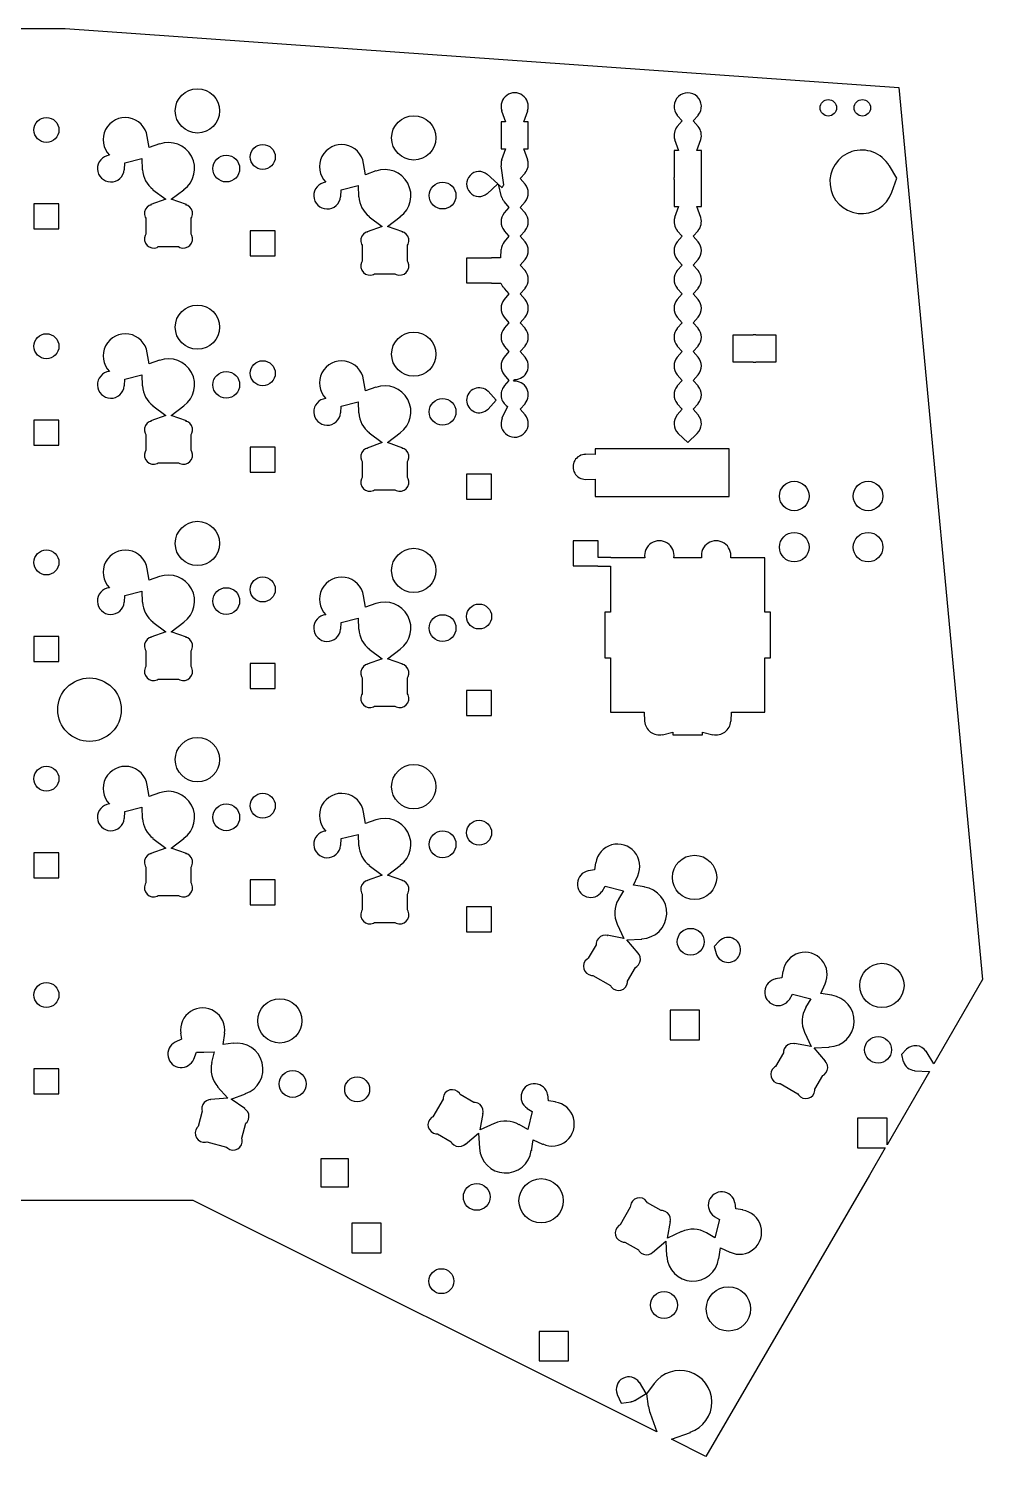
# Model space of a CAD drawing. Header units: millimetres. Extents: x 0 to 163, y 0 to 126.
# Drawn here: x 78.6 to 162.6, y 0 to 125.8 of the extents above; entities that cross this region are included whole.
import ezdxf

# ---------------------------------------------------------------- set-up
doc = ezdxf.new("R2010")
doc.units = ezdxf.units.MM
doc.layers.add('cut', color=7, linetype='Continuous')

msp = doc.modelspace()

# ---------------------------------------------------------------- linework, layer by layer
at = {"layer": 'cut'}
for p, q in [((61.96, 125.78), (81.86, 125.78)), ((81.86, 125.78), (155.26, 120.6)), ((155.26, 120.6), (162.63, 42)), ((120.29, 118.55), (120.28, 118.54)), ((120.28, 118.54), (120.62, 117.58)), ((122.25, 117.58), (122.6, 118.54)), ((122.6, 118.54), (122.58, 118.55)), ((120.62, 117.58), (120.24, 117.58)), ((120.24, 117.58), (120.24, 115.18)), ((122.64, 117.58), (122.25, 117.58)), ((122.64, 115.18), (122.64, 117.58)), ((135.76, 118.14), (135.75, 118.13)), ((135.75, 118.13), (136.18, 117.65)), ((136.18, 117.65), (135.75, 117.16)), ((135.75, 117.16), (135.76, 117.15)), ((137.17, 117.65), (137.61, 118.13)), ((137.61, 117.16), (137.17, 117.65)), ((137.61, 118.13), (137.59, 118.14)), ((137.59, 117.15), (137.61, 117.16)), ((89.09, 116.28), (89.07, 116.28)), ((89.24, 115.29), (89.09, 116.28)), ((135.53, 116.01), (135.52, 116)), ((135.52, 116), (135.86, 115.04)), ((137.49, 115.04), (137.84, 116)), ((137.84, 116), (137.82, 116.01)), ((90.16, 115.62), (89.24, 115.29)), ((90.17, 115.61), (90.16, 115.62)), ((120.24, 115.18), (120.62, 115.18)), ((120.62, 115.18), (120.28, 114.21)), ((122.6, 114.21), (122.25, 115.18)), ((122.25, 115.18), (122.64, 115.18)), ((135.48, 115.04), (135.48, 112.66)), ((135.86, 115.04), (135.48, 115.04)), ((137.88, 115.04), (137.49, 115.04)), ((137.88, 112.66), (137.88, 115.04)), ((87.05, 113.35), (87.07, 113.35)), ((87.07, 113.35), (87.1, 113.95)), ((87.1, 113.95), (88.6, 114.33)), ((88.6, 114.33), (88.65, 113.35)), ((88.65, 113.35), (88.66, 113.35)), ((108.14, 113.9), (108.12, 113.9)), ((108.29, 112.91), (108.14, 113.9)), ((109.21, 113.24), (108.29, 112.91)), ((109.22, 113.23), (109.21, 113.24)), ((120.22, 113.7), (120.47, 112.01)), ((120.24, 113.7), (120.22, 113.7)), ((120.28, 114.21), (120.29, 114.2)), ((122.58, 114.2), (122.6, 114.21)), ((154.44, 113.7), (154.42, 113.69)), ((155.1, 112.59), (154.44, 113.7)), ((119.02, 112.95), (119.01, 112.94)), ((119.97, 112.09), (119.02, 112.95)), ((119.02, 111.23), (119.97, 112.09)), ((119.98, 112.08), (120.26, 110.96)), ((120.33, 111.76), (119.98, 112.08)), ((121.93, 112.57), (122.37, 113.05)), ((122.37, 112.08), (121.93, 112.57)), ((122.37, 113.05), (122.35, 113.06)), ((122.35, 112.07), (122.37, 112.08)), ((135.46, 112.66), (135.46, 112.48)), ((135.48, 112.66), (135.46, 112.66)), ((135.46, 112.48), (135.48, 112.48)), ((135.48, 112.48), (135.48, 110.1)), ((137.9, 112.66), (137.88, 112.66)), ((137.88, 110.1), (137.88, 112.48)), ((137.88, 112.48), (137.9, 112.48)), ((137.9, 112.48), (137.9, 112.66)), ((154.66, 111.37), (155.1, 112.59)), ((90.73, 110.74), (89.39, 110.27)), ((89.6, 111.6), (89.59, 111.59)), ((89.59, 111.59), (90.73, 110.74)), ((91.18, 110.74), (92.32, 111.59)), ((92.53, 110.27), (91.18, 110.74)), ((92.32, 111.59), (92.31, 111.6)), ((106.1, 110.97), (106.12, 110.97)), ((106.12, 110.97), (106.15, 111.57)), ((106.15, 111.57), (107.65, 111.95)), ((107.65, 111.95), (107.7, 110.97)), ((107.7, 110.97), (107.71, 110.97)), ((119.01, 111.25), (119.02, 111.23)), ((120.26, 110.96), (120.28, 110.96)), ((154.65, 111.37), (154.66, 111.37)), ((81.31, 110.33), (79.11, 110.33)), ((79.11, 110.33), (79.11, 108.13)), ((81.31, 108.13), (81.31, 110.33)), ((88.85, 109.64), (88.84, 109.41)), ((88.93, 109.87), (88.85, 109.64)), ((89.07, 110.06), (88.93, 109.87)), ((89.26, 110.2), (89.07, 110.06)), ((89.42, 110.26), (89.26, 110.2)), ((89.39, 110.27), (89.39, 110.26)), ((89.39, 110.26), (89.42, 110.26)), ((92.49, 110.26), (92.52, 110.26)), ((92.65, 110.2), (92.49, 110.26)), ((92.52, 110.26), (92.53, 110.27)), ((92.84, 110.06), (92.65, 110.2)), ((92.98, 109.87), (92.84, 110.06)), ((93.06, 109.64), (92.98, 109.87)), ((93.08, 109.41), (93.06, 109.64)), ((120.52, 110.52), (120.51, 110.51)), ((120.51, 110.51), (120.94, 110.03)), ((120.94, 110.03), (120.51, 109.54)), ((120.51, 109.54), (120.52, 109.53)), ((121.93, 110.03), (122.37, 110.51)), ((122.37, 109.54), (121.93, 110.03)), ((122.37, 110.51), (122.35, 110.52)), ((122.35, 109.53), (122.37, 109.54)), ((135.48, 110.1), (135.86, 110.1)), ((135.86, 110.1), (135.52, 109.13)), ((137.84, 109.13), (137.49, 110.1)), ((137.49, 110.1), (137.88, 110.1)), ((88.84, 109.41), (88.89, 109.18)), ((88.89, 109.18), (88.96, 109.07)), ((88.96, 109.07), (88.96, 107.68)), ((92.96, 109.07), (93.02, 109.18)), ((92.96, 107.68), (92.96, 109.07)), ((93.02, 109.18), (93.08, 109.41)), ((109.78, 108.36), (108.44, 107.88)), ((108.65, 109.22), (108.64, 109.21)), ((108.64, 109.21), (109.78, 108.36)), ((110.23, 108.36), (111.37, 109.21)), ((111.58, 107.88), (110.23, 108.36)), ((111.37, 109.21), (111.36, 109.22)), ((135.52, 109.13), (135.53, 109.12)), ((137.82, 109.12), (137.84, 109.13)), ((79.11, 108.13), (81.31, 108.13)), ((88.89, 107.56), (88.84, 107.34)), ((88.84, 107.34), (88.85, 107.1)), ((88.85, 107.1), (88.93, 106.88)), ((88.96, 107.68), (88.89, 107.56)), ((93.02, 107.56), (92.96, 107.68)), ((92.98, 106.88), (93.06, 107.1)), ((93.08, 107.34), (93.02, 107.56)), ((93.06, 107.1), (93.08, 107.34)), ((100.36, 107.95), (98.16, 107.95)), ((98.16, 107.95), (98.16, 105.75)), ((100.36, 105.75), (100.36, 107.95)), ((107.9, 107.26), (107.89, 107.02)), ((107.89, 107.02), (107.94, 106.8)), ((107.98, 107.49), (107.9, 107.26)), ((108.12, 107.68), (107.98, 107.49)), ((108.31, 107.82), (108.12, 107.68)), ((108.47, 107.88), (108.31, 107.82)), ((108.44, 107.87), (108.47, 107.88)), ((108.44, 107.88), (108.44, 107.87)), ((111.54, 107.88), (111.57, 107.87)), ((111.7, 107.82), (111.54, 107.88)), ((111.57, 107.87), (111.58, 107.88)), ((111.89, 107.68), (111.7, 107.82)), ((112.03, 107.49), (111.89, 107.68)), ((112.11, 107.26), (112.03, 107.49)), ((112.07, 106.8), (112.13, 107.02)), ((112.13, 107.02), (112.11, 107.26)), ((120.52, 107.98), (120.51, 107.97)), ((120.51, 107.97), (120.94, 107.49)), ((120.94, 107.49), (120.51, 107)), ((120.51, 107), (120.52, 106.99)), ((121.93, 107.49), (122.37, 107.97)), ((122.37, 107), (121.93, 107.49)), ((122.37, 107.97), (122.35, 107.98)), ((122.35, 106.99), (122.37, 107)), ((135.76, 107.98), (135.75, 107.97)), ((135.75, 107.97), (136.18, 107.49)), ((136.18, 107.49), (135.75, 107)), ((135.75, 107), (135.76, 106.99)), ((137.17, 107.49), (137.61, 107.97)), ((137.61, 107), (137.17, 107.49)), ((137.61, 107.97), (137.59, 107.98)), ((137.59, 106.99), (137.61, 107)), ((88.93, 106.88), (89.07, 106.68)), ((89.07, 106.68), (89.26, 106.54)), ((89.26, 106.54), (89.48, 106.46)), ((89.48, 106.46), (89.72, 106.45)), ((89.72, 106.45), (89.95, 106.51)), ((89.95, 106.51), (90.06, 106.57)), ((90.06, 106.57), (91.85, 106.57)), ((91.85, 106.57), (91.96, 106.51)), ((91.96, 106.51), (92.19, 106.45)), ((92.19, 106.45), (92.43, 106.46)), ((92.43, 106.46), (92.65, 106.54)), ((92.65, 106.54), (92.84, 106.68)), ((92.84, 106.68), (92.98, 106.88)), ((98.16, 105.75), (100.36, 105.75)), ((107.94, 106.8), (108.01, 106.69)), ((108.01, 106.69), (108.01, 105.29)), ((112.01, 106.69), (112.07, 106.8)), ((112.01, 105.29), (112.01, 106.69)), ((120.22, 106.32), (120.19, 105.59)), ((120.24, 106.32), (120.22, 106.32)), ((107.94, 105.18), (107.89, 104.96)), ((107.89, 104.96), (107.9, 104.72)), ((107.9, 104.72), (107.98, 104.49)), ((108.01, 105.29), (107.94, 105.18)), ((107.98, 104.49), (108.12, 104.3)), ((111.89, 104.3), (112.03, 104.49)), ((112.07, 105.18), (112.01, 105.29)), ((112.03, 104.49), (112.11, 104.72)), ((112.13, 104.96), (112.07, 105.18)), ((112.11, 104.72), (112.13, 104.96)), ((117.21, 105.57), (117.21, 103.37)), ((119.39, 105.57), (117.21, 105.57)), ((119.39, 105.59), (119.39, 105.57)), ((120.19, 105.59), (119.39, 105.59)), ((121.93, 104.95), (122.37, 105.43)), ((122.37, 104.46), (121.93, 104.95)), ((122.37, 105.43), (122.35, 105.44)), ((122.35, 104.45), (122.37, 104.46)), ((135.76, 105.44), (135.75, 105.43)), ((135.75, 105.43), (136.18, 104.95)), ((136.18, 104.95), (135.75, 104.46)), ((135.75, 104.46), (135.76, 104.45)), ((137.17, 104.95), (137.61, 105.43)), ((137.61, 104.46), (137.17, 104.95)), ((137.61, 105.43), (137.59, 105.44)), ((137.59, 104.45), (137.61, 104.46)), ((108.12, 104.3), (108.31, 104.16)), ((108.31, 104.16), (108.53, 104.08)), ((108.53, 104.08), (108.77, 104.07)), ((108.77, 104.07), (109, 104.13)), ((109, 104.13), (109.11, 104.19)), ((109.11, 104.19), (110.9, 104.19)), ((110.9, 104.19), (111.01, 104.13)), ((111.01, 104.13), (111.24, 104.07)), ((111.24, 104.07), (111.48, 104.08)), ((111.48, 104.08), (111.7, 104.16)), ((111.7, 104.16), (111.89, 104.3)), ((117.21, 103.37), (119.39, 103.37)), ((119.39, 103.37), (119.39, 103.35)), ((119.39, 103.35), (120.21, 103.35)), ((120.21, 103.35), (120.41, 103.01)), ((120.41, 103.01), (120.43, 103.02)), ((120.52, 102.9), (120.51, 102.89)), ((120.51, 102.89), (120.94, 102.41)), ((120.94, 102.41), (120.51, 101.92)), ((120.51, 101.92), (120.52, 101.91)), ((121.93, 102.41), (122.37, 102.89)), ((122.37, 101.92), (121.93, 102.41)), ((122.37, 102.89), (122.35, 102.9)), ((122.35, 101.91), (122.37, 101.92)), ((135.76, 102.9), (135.75, 102.89)), ((135.75, 102.89), (136.18, 102.41)), ((136.18, 102.41), (135.75, 101.92)), ((135.75, 101.92), (135.76, 101.91)), ((137.17, 102.41), (137.61, 102.89)), ((137.61, 101.92), (137.17, 102.41)), ((137.61, 102.89), (137.59, 102.9)), ((137.59, 101.91), (137.61, 101.92)), ((120.52, 100.36), (120.51, 100.35)), ((120.51, 100.35), (120.94, 99.87)), ((120.94, 99.87), (120.51, 99.38)), ((120.51, 99.38), (120.52, 99.37)), ((121.93, 99.87), (122.37, 100.35)), ((122.37, 99.38), (121.93, 99.87)), ((122.37, 100.35), (122.35, 100.36)), ((122.35, 99.37), (122.37, 99.38)), ((135.76, 100.36), (135.75, 100.35)), ((135.75, 100.35), (136.18, 99.87)), ((136.18, 99.87), (135.75, 99.38)), ((135.75, 99.38), (135.76, 99.37)), ((137.17, 99.87), (137.61, 100.35)), ((137.61, 99.38), (137.17, 99.87)), ((137.61, 100.35), (137.59, 100.36)), ((137.59, 99.37), (137.61, 99.38)), ((142.44, 98.77), (140.66, 98.77)), ((140.66, 98.77), (140.66, 96.42)), ((142.68, 98.79), (142.44, 98.79)), ((142.44, 98.79), (142.44, 98.77)), ((142.68, 98.77), (142.68, 98.79)), ((144.46, 98.77), (142.68, 98.77)), ((144.46, 96.42), (144.46, 98.77)), ((89.09, 97.23), (89.07, 97.23)), ((89.24, 96.24), (89.09, 97.23)), ((120.52, 97.82), (120.51, 97.81)), ((120.51, 97.81), (120.94, 97.33)), ((120.94, 97.33), (120.51, 96.84)), ((121.93, 97.33), (122.37, 97.81)), ((122.37, 96.84), (121.93, 97.33)), ((122.37, 97.81), (122.35, 97.82)), ((135.76, 97.82), (135.75, 97.81)), ((135.75, 97.81), (136.18, 97.33)), ((136.18, 97.33), (135.75, 96.84)), ((137.17, 97.33), (137.61, 97.81)), ((137.61, 96.84), (137.17, 97.33)), ((137.61, 97.81), (137.59, 97.82)), ((90.16, 96.57), (89.24, 96.24)), ((90.17, 96.56), (90.16, 96.57)), ((120.51, 96.84), (120.52, 96.83)), ((122.35, 96.83), (122.37, 96.84)), ((135.75, 96.84), (135.76, 96.83)), ((137.59, 96.83), (137.61, 96.84)), ((140.66, 96.42), (142.44, 96.42)), ((142.44, 96.42), (142.44, 96.4)), ((142.44, 96.4), (142.68, 96.4)), ((142.68, 96.42), (144.46, 96.42)), ((142.68, 96.4), (142.68, 96.42)), ((87.07, 94.3), (87.1, 94.9)), ((87.1, 94.9), (88.6, 95.28)), ((88.6, 95.28), (88.65, 94.3)), ((108.14, 94.85), (108.12, 94.85)), ((108.29, 93.86), (108.14, 94.85)), ((120.52, 95.28), (120.51, 95.27)), ((120.51, 95.27), (120.94, 94.79)), ((120.94, 94.79), (120.51, 94.3)), ((121.33, 94.71), (121.46, 94.86)), ((135.76, 95.28), (135.75, 95.27)), ((135.75, 95.27), (136.18, 94.79)), ((136.18, 94.79), (135.75, 94.3)), ((137.17, 94.79), (137.61, 95.27)), ((137.61, 94.3), (137.17, 94.79)), ((137.61, 95.27), (137.59, 95.28)), ((87.05, 94.3), (87.07, 94.3)), ((88.65, 94.3), (88.66, 94.3)), ((109.21, 94.19), (108.29, 93.86)), ((109.22, 94.18), (109.21, 94.19)), ((119.1, 93.83), (119.09, 93.81)), ((119.82, 93.04), (119.1, 93.83)), ((120.51, 94.3), (120.52, 94.29)), ((135.75, 94.3), (135.76, 94.29)), ((137.59, 94.29), (137.61, 94.3)), ((89.6, 92.55), (89.59, 92.54)), ((89.59, 92.54), (90.73, 91.69)), ((91.18, 91.69), (92.32, 92.54)), ((92.32, 92.54), (92.31, 92.55)), ((106.1, 91.92), (106.12, 91.92)), ((106.12, 91.92), (106.15, 92.52)), ((106.15, 92.52), (107.65, 92.9)), ((107.65, 92.9), (107.7, 91.92)), ((107.7, 91.92), (107.71, 91.92)), ((119.09, 92.27), (119.1, 92.26)), ((119.1, 92.26), (119.82, 93.04)), ((120.81, 92.49), (120.32, 91.46)), ((121.93, 92.25), (122.37, 92.73)), ((122.37, 91.76), (121.93, 92.25)), ((122.37, 92.73), (122.35, 92.74)), ((135.76, 92.74), (135.75, 92.73)), ((135.75, 92.73), (136.18, 92.25)), ((136.18, 92.25), (135.75, 91.76)), ((137.17, 92.25), (137.61, 92.73)), ((137.61, 91.76), (137.17, 92.25)), ((137.61, 92.73), (137.59, 92.74)), ((81.31, 91.28), (79.11, 91.28)), ((79.11, 91.28), (79.11, 89.08)), ((81.31, 89.08), (81.31, 91.28)), ((88.85, 90.59), (88.84, 90.36)), ((88.93, 90.82), (88.85, 90.59)), ((89.07, 91.01), (88.93, 90.82)), ((89.26, 91.15), (89.07, 91.01)), ((89.42, 91.21), (89.26, 91.15)), ((90.73, 91.69), (89.39, 91.22)), ((89.39, 91.22), (89.39, 91.21)), ((89.39, 91.21), (89.42, 91.21)), ((92.53, 91.22), (91.18, 91.69)), ((92.49, 91.21), (92.52, 91.21)), ((92.65, 91.15), (92.49, 91.21)), ((92.52, 91.21), (92.53, 91.22)), ((92.84, 91.01), (92.65, 91.15)), ((92.98, 90.82), (92.84, 91.01)), ((93.06, 90.59), (92.98, 90.82)), ((93.08, 90.36), (93.06, 90.59)), ((120.32, 91.46), (120.33, 91.45)), ((122.35, 91.75), (122.37, 91.76)), ((135.75, 91.76), (135.76, 91.75)), ((137.59, 91.75), (137.61, 91.76)), ((88.84, 90.36), (88.89, 90.13)), ((88.89, 90.13), (88.96, 90.02)), ((88.96, 90.02), (88.96, 88.63)), ((92.96, 90.02), (93.02, 90.13)), ((92.96, 88.63), (92.96, 90.02)), ((93.02, 90.13), (93.08, 90.36)), ((109.78, 89.31), (108.44, 88.83)), ((108.65, 90.17), (108.64, 90.16)), ((108.64, 90.16), (109.78, 89.31)), ((110.23, 89.31), (111.37, 90.16)), ((111.58, 88.83), (110.23, 89.31)), ((111.37, 90.16), (111.36, 90.17)), ((135.84, 90.11), (135.83, 90.1)), ((135.83, 90.1), (136.68, 89.33)), ((136.68, 89.33), (137.52, 90.1)), ((137.52, 90.1), (137.51, 90.11)), ((79.11, 89.08), (81.31, 89.08)), ((88.89, 88.51), (88.84, 88.29)), ((88.84, 88.29), (88.85, 88.05)), ((88.85, 88.05), (88.93, 87.83)), ((88.96, 88.63), (88.89, 88.51)), ((93.02, 88.51), (92.96, 88.63)), ((92.98, 87.83), (93.06, 88.05)), ((93.08, 88.29), (93.02, 88.51)), ((93.06, 88.05), (93.08, 88.29)), ((100.36, 88.9), (98.16, 88.9)), ((98.16, 88.9), (98.16, 86.7)), ((100.36, 86.7), (100.36, 88.9)), ((107.9, 88.21), (107.89, 87.97)), ((107.98, 88.44), (107.9, 88.21)), ((108.12, 88.63), (107.98, 88.44)), ((108.31, 88.77), (108.12, 88.63)), ((108.47, 88.83), (108.31, 88.77)), ((108.44, 88.82), (108.47, 88.83)), ((108.44, 88.83), (108.44, 88.82)), ((111.54, 88.83), (111.57, 88.82)), ((111.7, 88.77), (111.54, 88.83)), ((111.57, 88.82), (111.58, 88.83)), ((111.89, 88.63), (111.7, 88.77)), ((112.03, 88.44), (111.89, 88.63)), ((112.11, 88.21), (112.03, 88.44)), ((112.13, 87.97), (112.11, 88.21)), ((128.53, 88.25), (127.69, 88.29)), ((127.69, 88.29), (127.69, 88.27)), ((128.53, 88.75), (128.53, 88.25)), ((140.34, 88.75), (128.53, 88.75)), ((140.34, 84.56), (140.34, 88.75)), ((88.93, 87.83), (89.07, 87.63)), ((89.07, 87.63), (89.26, 87.49)), ((89.26, 87.49), (89.48, 87.41)), ((89.48, 87.41), (89.72, 87.4)), ((89.72, 87.4), (89.95, 87.46)), ((89.95, 87.46), (90.06, 87.52)), ((90.06, 87.52), (91.85, 87.52)), ((91.85, 87.52), (91.96, 87.46)), ((91.96, 87.46), (92.19, 87.4)), ((92.19, 87.4), (92.43, 87.41)), ((92.43, 87.41), (92.65, 87.49)), ((92.65, 87.49), (92.84, 87.63)), ((92.84, 87.63), (92.98, 87.83)), ((107.89, 87.97), (107.94, 87.75)), ((107.94, 87.75), (108.01, 87.64)), ((108.01, 87.64), (108.01, 86.24)), ((112.01, 87.64), (112.07, 87.75)), ((112.01, 86.24), (112.01, 87.64)), ((112.07, 87.75), (112.13, 87.97)), ((98.16, 86.7), (100.36, 86.7)), ((107.94, 86.13), (107.89, 85.91)), ((107.89, 85.91), (107.9, 85.67)), ((107.9, 85.67), (107.98, 85.44)), ((108.01, 86.24), (107.94, 86.13)), ((112.07, 86.13), (112.01, 86.24)), ((112.03, 85.44), (112.11, 85.67)), ((112.13, 85.91), (112.07, 86.13)), ((112.11, 85.67), (112.13, 85.91)), ((119.41, 86.52), (117.21, 86.52)), ((117.21, 86.52), (117.21, 84.32)), ((119.41, 84.32), (119.41, 86.52)), ((127.69, 86.05), (128.53, 86.09)), ((127.69, 86.07), (127.69, 86.05)), ((128.53, 86.09), (128.53, 84.56)), ((107.98, 85.44), (108.12, 85.25)), ((108.12, 85.25), (108.31, 85.11)), ((108.31, 85.11), (108.53, 85.03)), ((108.53, 85.03), (108.77, 85.02)), ((108.77, 85.02), (109, 85.08)), ((109, 85.08), (109.11, 85.14)), ((109.11, 85.14), (110.9, 85.14)), ((110.9, 85.14), (111.01, 85.08)), ((111.01, 85.08), (111.24, 85.02)), ((111.24, 85.02), (111.48, 85.03)), ((111.48, 85.03), (111.7, 85.11)), ((111.7, 85.11), (111.89, 85.25)), ((111.89, 85.25), (112.03, 85.44)), ((117.21, 84.32), (119.41, 84.32)), ((128.53, 84.56), (140.34, 84.56)), ((128.78, 80.65), (126.58, 80.65)), ((126.58, 80.65), (126.58, 78.45)), ((128.78, 79.18), (128.78, 80.65)), ((89.09, 78.18), (89.07, 78.18)), ((89.24, 77.19), (89.09, 78.18)), ((126.58, 78.45), (128.76, 78.45)), ((128.76, 78.45), (128.76, 78.43)), ((128.76, 78.43), (129.88, 78.43)), ((129.9, 79.18), (128.78, 79.18)), ((129.88, 78.43), (129.88, 74.36)), ((129.9, 79.16), (129.9, 79.18)), ((132.9, 79.16), (129.9, 79.16)), ((137.9, 79.16), (135.47, 79.16)), ((143.48, 79.16), (140.47, 79.16)), ((143.48, 74.36), (143.48, 79.16)), ((90.16, 77.52), (89.24, 77.19)), ((90.17, 77.51), (90.16, 77.52)), ((87.07, 75.25), (87.1, 75.85)), ((87.1, 75.85), (88.6, 76.23)), ((88.6, 76.23), (88.65, 75.25)), ((108.14, 75.8), (108.12, 75.8)), ((108.29, 74.81), (108.14, 75.8)), ((87.05, 75.25), (87.07, 75.25)), ((88.65, 75.25), (88.66, 75.25)), ((109.21, 75.14), (108.29, 74.81)), ((109.22, 75.13), (109.21, 75.14)), ((129.88, 74.36), (129.38, 74.36)), ((129.38, 74.36), (129.38, 70.36)), ((143.98, 74.36), (143.48, 74.36)), ((143.98, 70.36), (143.98, 74.36)), ((89.6, 73.5), (89.59, 73.49)), ((89.59, 73.49), (90.73, 72.64)), ((91.18, 72.64), (92.32, 73.49)), ((92.32, 73.49), (92.31, 73.5)), ((106.12, 72.87), (106.15, 73.47)), ((106.15, 73.47), (107.65, 73.85)), ((107.65, 73.85), (107.7, 72.87)), ((81.31, 72.23), (79.11, 72.23)), ((79.11, 72.23), (79.11, 70.03)), ((81.31, 70.03), (81.31, 72.23)), ((88.93, 71.77), (88.85, 71.54)), ((89.07, 71.96), (88.93, 71.77)), ((89.26, 72.1), (89.07, 71.96)), ((89.42, 72.16), (89.26, 72.1)), ((90.73, 72.64), (89.39, 72.17)), ((89.39, 72.17), (89.39, 72.16)), ((89.39, 72.16), (89.42, 72.16)), ((92.53, 72.17), (91.18, 72.64)), ((92.49, 72.16), (92.52, 72.16)), ((92.65, 72.1), (92.49, 72.16)), ((92.52, 72.16), (92.53, 72.17)), ((92.84, 71.96), (92.65, 72.1)), ((92.98, 71.77), (92.84, 71.96)), ((93.06, 71.54), (92.98, 71.77)), ((106.1, 72.87), (106.12, 72.87)), ((107.7, 72.87), (107.71, 72.87)), ((88.85, 71.54), (88.84, 71.31)), ((88.84, 71.31), (88.89, 71.08)), ((88.89, 71.08), (88.96, 70.97)), ((88.96, 70.97), (88.96, 69.58)), ((92.96, 70.97), (93.02, 71.08)), ((92.96, 69.58), (92.96, 70.97)), ((93.02, 71.08), (93.08, 71.31)), ((93.08, 71.31), (93.06, 71.54)), ((108.65, 71.12), (108.64, 71.11)), ((108.64, 71.11), (109.78, 70.26)), ((110.23, 70.26), (111.37, 71.11)), ((111.37, 71.11), (111.36, 71.12)), ((79.11, 70.03), (81.31, 70.03)), ((88.89, 69.46), (88.84, 69.24)), ((88.84, 69.24), (88.85, 69)), ((88.96, 69.58), (88.89, 69.46)), ((93.02, 69.46), (92.96, 69.58)), ((93.08, 69.24), (93.02, 69.46)), ((93.06, 69), (93.08, 69.24)), ((100.36, 69.85), (98.16, 69.85)), ((98.16, 69.85), (98.16, 67.65)), ((100.36, 67.65), (100.36, 69.85)), ((107.98, 69.39), (107.9, 69.16)), ((108.12, 69.58), (107.98, 69.39)), ((108.31, 69.72), (108.12, 69.58)), ((108.47, 69.78), (108.31, 69.72)), ((109.78, 70.26), (108.44, 69.78)), ((108.44, 69.77), (108.47, 69.78)), ((108.44, 69.78), (108.44, 69.77)), ((111.58, 69.78), (110.23, 70.26)), ((111.54, 69.78), (111.57, 69.77)), ((111.7, 69.72), (111.54, 69.78)), ((111.57, 69.77), (111.58, 69.78)), ((111.89, 69.58), (111.7, 69.72)), ((112.03, 69.39), (111.89, 69.58)), ((112.11, 69.16), (112.03, 69.39)), ((129.38, 70.36), (129.88, 70.36)), ((129.88, 70.36), (129.88, 65.56)), ((143.48, 70.36), (143.98, 70.36)), ((143.48, 65.56), (143.48, 70.36)), ((88.85, 69), (88.93, 68.78)), ((88.93, 68.78), (89.07, 68.58)), ((89.07, 68.58), (89.26, 68.44)), ((89.26, 68.44), (89.48, 68.36)), ((89.48, 68.36), (89.72, 68.35)), ((89.72, 68.35), (89.95, 68.41)), ((89.95, 68.41), (90.06, 68.47)), ((90.06, 68.47), (91.85, 68.47)), ((91.85, 68.47), (91.96, 68.41)), ((91.96, 68.41), (92.19, 68.35)), ((92.19, 68.35), (92.43, 68.36)), ((92.43, 68.36), (92.65, 68.44)), ((92.65, 68.44), (92.84, 68.58)), ((92.84, 68.58), (92.98, 68.78)), ((92.98, 68.78), (93.06, 69)), ((107.9, 69.16), (107.89, 68.92)), ((107.89, 68.92), (107.94, 68.7)), ((107.94, 68.7), (108.01, 68.59)), ((108.01, 68.59), (108.01, 67.19)), ((112.01, 68.59), (112.07, 68.7)), ((112.01, 67.19), (112.01, 68.59)), ((112.07, 68.7), (112.13, 68.92)), ((112.13, 68.92), (112.11, 69.16)), ((98.16, 67.65), (100.36, 67.65)), ((107.94, 67.08), (107.89, 66.86)), ((107.89, 66.86), (107.9, 66.62)), ((108.01, 67.19), (107.94, 67.08)), ((112.07, 67.08), (112.01, 67.19)), ((112.13, 66.86), (112.07, 67.08)), ((112.11, 66.62), (112.13, 66.86)), ((119.41, 67.47), (117.21, 67.47)), ((117.21, 67.47), (117.21, 65.27)), ((119.41, 65.27), (119.41, 67.47)), ((107.9, 66.62), (107.98, 66.39)), ((107.98, 66.39), (108.12, 66.2)), ((108.12, 66.2), (108.31, 66.06)), ((108.31, 66.06), (108.53, 65.98)), ((108.53, 65.98), (108.77, 65.97)), ((108.77, 65.97), (109, 66.03)), ((109, 66.03), (109.11, 66.09)), ((109.11, 66.09), (110.9, 66.09)), ((110.9, 66.09), (111.01, 66.03)), ((111.01, 66.03), (111.24, 65.97)), ((111.24, 65.97), (111.48, 65.98)), ((111.48, 65.98), (111.7, 66.06)), ((111.7, 66.06), (111.89, 66.2)), ((111.89, 66.2), (112.03, 66.39)), ((112.03, 66.39), (112.11, 66.62)), ((129.88, 65.56), (132.83, 65.56)), ((132.83, 65.56), (132.87, 64.76)), ((140.5, 64.76), (140.54, 65.56)), ((140.54, 65.56), (143.48, 65.56)), ((117.21, 65.27), (119.41, 65.27)), ((132.87, 64.76), (132.88, 64.76)), ((140.48, 64.76), (140.5, 64.76)), ((134.46, 63.59), (134.47, 63.57)), ((134.47, 63.57), (135.38, 63.8)), ((135.38, 63.8), (135.38, 63.56)), ((135.38, 63.56), (137.98, 63.56)), ((137.98, 63.8), (138.89, 63.57)), ((137.98, 63.56), (137.98, 63.8)), ((138.89, 63.57), (138.9, 63.59)), ((89.09, 59.13), (89.07, 59.13)), ((89.24, 58.14), (89.09, 59.13)), ((90.16, 58.47), (89.24, 58.14)), ((90.17, 58.46), (90.16, 58.47)), ((87.07, 56.2), (87.1, 56.8)), ((87.1, 56.8), (88.6, 57.18)), ((88.6, 57.18), (88.65, 56.2)), ((108.14, 56.75), (108.12, 56.75)), ((108.29, 55.76), (108.14, 56.75)), ((87.05, 56.2), (87.07, 56.2)), ((88.65, 56.2), (88.66, 56.2)), ((109.21, 56.09), (108.29, 55.76)), ((109.22, 56.08), (109.21, 56.09)), ((89.6, 54.45), (89.59, 54.44)), ((89.59, 54.44), (90.73, 53.59)), ((91.18, 53.59), (92.32, 54.44)), ((92.32, 54.44), (92.31, 54.45)), ((106.12, 53.82), (106.15, 54.42)), ((106.15, 54.42), (107.65, 54.8)), ((107.65, 54.8), (107.7, 53.82)), ((81.31, 53.18), (79.11, 53.18)), ((79.11, 53.18), (79.11, 50.98)), ((81.31, 50.98), (81.31, 53.18)), ((89.07, 52.91), (88.93, 52.72)), ((89.26, 53.05), (89.07, 52.91)), ((89.42, 53.11), (89.26, 53.05)), ((90.73, 53.59), (89.39, 53.12)), ((89.39, 53.12), (89.39, 53.11)), ((89.39, 53.11), (89.42, 53.11)), ((92.53, 53.12), (91.18, 53.59)), ((92.49, 53.11), (92.52, 53.11)), ((92.65, 53.05), (92.49, 53.11)), ((92.52, 53.11), (92.53, 53.12)), ((92.84, 52.91), (92.65, 53.05)), ((92.98, 52.72), (92.84, 52.91)), ((106.1, 53.82), (106.12, 53.82)), ((107.7, 53.82), (107.71, 53.82)), ((88.85, 52.49), (88.84, 52.26)), ((88.84, 52.26), (88.89, 52.03)), ((88.93, 52.72), (88.85, 52.49)), ((88.89, 52.03), (88.96, 51.92)), ((88.96, 51.92), (88.96, 50.53)), ((92.96, 51.92), (93.02, 52.03)), ((92.96, 50.53), (92.96, 51.92)), ((93.06, 52.49), (92.98, 52.72)), ((93.02, 52.03), (93.08, 52.26)), ((93.08, 52.26), (93.06, 52.49)), ((108.65, 52.07), (108.64, 52.06)), ((108.64, 52.06), (109.78, 51.21)), ((110.23, 51.21), (111.37, 52.06)), ((111.37, 52.06), (111.36, 52.07)), ((128.48, 51.68), (127.93, 51.6)), ((127.93, 51.6), (127.93, 51.58)), ((128.57, 52.28), (128.48, 51.68)), ((128.58, 52.28), (128.57, 52.28)), ((79.11, 50.98), (81.31, 50.98)), ((88.89, 50.41), (88.84, 50.19)), ((88.96, 50.53), (88.89, 50.41)), ((93.02, 50.41), (92.96, 50.53)), ((93.08, 50.19), (93.02, 50.41)), ((100.36, 50.8), (98.16, 50.8)), ((98.16, 50.8), (98.16, 48.6)), ((100.36, 48.6), (100.36, 50.8)), ((107.98, 50.34), (107.9, 50.11)), ((108.12, 50.53), (107.98, 50.34)), ((108.31, 50.67), (108.12, 50.53)), ((108.47, 50.73), (108.31, 50.67)), ((109.78, 51.21), (108.44, 50.73)), ((108.44, 50.72), (108.47, 50.73)), ((108.44, 50.73), (108.44, 50.72)), ((111.58, 50.73), (110.23, 51.21)), ((111.54, 50.73), (111.57, 50.72)), ((111.7, 50.67), (111.54, 50.73)), ((111.57, 50.72), (111.58, 50.73)), ((111.89, 50.53), (111.7, 50.67)), ((112.03, 50.34), (111.89, 50.53)), ((112.11, 50.11), (112.03, 50.34)), ((131.9, 50.31), (132.29, 51.15)), ((132.87, 50.17), (131.9, 50.31)), ((132.29, 51.15), (132.28, 51.16)), ((88.84, 50.19), (88.85, 49.95)), ((88.85, 49.95), (88.93, 49.73)), ((88.93, 49.73), (89.07, 49.53)), ((89.07, 49.53), (89.26, 49.39)), ((89.26, 49.39), (89.48, 49.31)), ((89.48, 49.31), (89.72, 49.3)), ((89.72, 49.3), (89.95, 49.36)), ((89.95, 49.36), (90.06, 49.42)), ((90.06, 49.42), (91.85, 49.42)), ((91.85, 49.42), (91.96, 49.36)), ((91.96, 49.36), (92.19, 49.3)), ((92.19, 49.3), (92.43, 49.31)), ((92.43, 49.31), (92.65, 49.39)), ((92.65, 49.39), (92.84, 49.53)), ((92.84, 49.53), (92.98, 49.73)), ((92.98, 49.73), (93.06, 49.95)), ((93.06, 49.95), (93.08, 50.19)), ((107.9, 50.11), (107.89, 49.87)), ((107.89, 49.87), (107.94, 49.65)), ((107.94, 49.65), (108.01, 49.54)), ((108.01, 49.54), (108.01, 48.14)), ((112.01, 49.54), (112.07, 49.65)), ((112.01, 48.14), (112.01, 49.54)), ((112.07, 49.65), (112.13, 49.87)), ((112.13, 49.87), (112.11, 50.11)), ((129.13, 49.78), (129.15, 49.77)), ((129.15, 49.77), (129.42, 50.23)), ((129.42, 50.23), (131.02, 49.83)), ((131.02, 49.83), (130.57, 49.08)), ((130.57, 49.08), (130.58, 49.07)), ((132.87, 50.15), (132.87, 50.17)), ((98.16, 48.6), (100.36, 48.6)), ((107.94, 48.03), (107.89, 47.81)), ((107.89, 47.81), (107.9, 47.57)), ((108.01, 48.14), (107.94, 48.03)), ((112.07, 48.03), (112.01, 48.14)), ((112.13, 47.81), (112.07, 48.03)), ((112.11, 47.57), (112.13, 47.81)), ((119.41, 48.42), (117.21, 48.42)), ((117.21, 48.42), (117.21, 46.22)), ((119.41, 46.22), (119.41, 48.42)), ((107.9, 47.57), (107.98, 47.34)), ((107.98, 47.34), (108.12, 47.15)), ((108.12, 47.15), (108.31, 47.01)), ((108.31, 47.01), (108.53, 46.93)), ((108.53, 46.93), (108.77, 46.92)), ((108.77, 46.92), (109, 46.98)), ((109, 46.98), (109.11, 47.04)), ((109.11, 47.04), (110.9, 47.04)), ((110.9, 47.04), (111.01, 46.98)), ((111.01, 46.98), (111.24, 46.92)), ((111.24, 46.92), (111.48, 46.93)), ((111.48, 46.93), (111.7, 47.01)), ((111.7, 47.01), (111.89, 47.15)), ((111.89, 47.15), (112.03, 47.34)), ((112.03, 47.34), (112.11, 47.57)), ((130.47, 46.89), (130.46, 46.88)), ((130.46, 46.88), (131.05, 45.64)), ((117.21, 46.22), (119.41, 46.22)), ((128.68, 45.44), (128.62, 45.21)), ((128.81, 45.64), (128.68, 45.44)), ((128.99, 45.79), (128.81, 45.64)), ((129.21, 45.89), (128.99, 45.79)), ((129.45, 45.91), (129.21, 45.89)), ((129.61, 45.88), (129.45, 45.91)), ((129.59, 45.91), (129.59, 45.9)), ((131.05, 45.64), (129.59, 45.91)), ((129.59, 45.9), (129.61, 45.88)), ((131.31, 45.51), (132.64, 45.57)), ((132.31, 44.34), (131.31, 45.51)), ((132.64, 45.57), (132.64, 45.59)), ((139.44, 45.4), (139.01, 44.92)), ((139.46, 45.39), (139.44, 45.4)), ((128.62, 45.08), (127.92, 43.88)), ((128.62, 45.21), (128.62, 45.08)), ((132.39, 44.22), (132.28, 44.35)), ((132.28, 44.35), (132.3, 44.33)), ((132.3, 44.33), (132.31, 44.34)), ((132.48, 44), (132.39, 44.22)), ((139.01, 44.92), (139.17, 44.3)), ((139.17, 44.3), (139.19, 44.3)), ((127.54, 43.44), (127.5, 43.2)), ((127.5, 43.2), (127.52, 42.96)), ((127.52, 42.96), (127.62, 42.75)), ((127.65, 43.65), (127.54, 43.44)), ((127.81, 43.81), (127.65, 43.65)), ((127.92, 43.88), (127.81, 43.81)), ((131.39, 41.88), (132.08, 43.08)), ((132.08, 43.08), (132.19, 43.15)), ((132.19, 43.15), (132.35, 43.32)), ((132.35, 43.32), (132.46, 43.53)), ((132.46, 43.53), (132.51, 43.76)), ((132.51, 43.76), (132.48, 44)), ((127.62, 42.75), (127.77, 42.57)), ((127.77, 42.57), (127.97, 42.44)), ((127.97, 42.44), (128.2, 42.38)), ((128.2, 42.38), (128.33, 42.37)), ((128.33, 42.37), (129.88, 41.48)), ((131.19, 41.33), (131.32, 41.53)), ((131.32, 41.53), (131.38, 41.75)), ((131.38, 41.75), (131.39, 41.88)), ((144.98, 42.15), (144.42, 42.07)), ((144.42, 42.07), (144.43, 42.05)), ((145.06, 42.75), (144.98, 42.15)), ((145.08, 42.75), (145.06, 42.75)), ((148.4, 40.79), (148.79, 41.62)), ((148.79, 41.62), (148.78, 41.63)), ((162.63, 42), (158.35, 34.58)), ((129.88, 41.48), (129.95, 41.37)), ((129.95, 41.37), (130.11, 41.2)), ((130.11, 41.2), (130.32, 41.09)), ((130.32, 41.09), (130.56, 41.05)), ((130.56, 41.05), (130.79, 41.08)), ((130.79, 41.08), (131.01, 41.17)), ((131.01, 41.17), (131.19, 41.33)), ((145.63, 40.26), (145.64, 40.25)), ((145.64, 40.25), (145.92, 40.71)), ((145.92, 40.71), (147.51, 40.31)), ((147.51, 40.31), (147.06, 39.56)), ((149.37, 40.64), (148.4, 40.79)), ((149.36, 40.63), (149.37, 40.64)), ((137.73, 39.32), (135.13, 39.32)), ((135.13, 39.32), (135.13, 36.71)), ((137.73, 36.71), (137.73, 39.32)), ((147.06, 39.56), (147.08, 39.55)), ((92.09, 36.76), (91.53, 36.5)), ((91.53, 36.5), (91.54, 36.48)), ((92.02, 37.28), (92.09, 36.76)), ((92.04, 37.28), (92.02, 37.28)), ((95.76, 36.28), (95.91, 37.28)), ((95.91, 37.28), (95.89, 37.28)), ((135.13, 36.71), (137.73, 36.71)), ((146.96, 37.36), (147.54, 36.11)), ((146.97, 37.36), (146.96, 37.36)), ((93.19, 35), (93.41, 35.62)), ((93.41, 35.62), (93.87, 35.6)), ((93.87, 35.6), (93.87, 35.61)), ((94.06, 35.6), (94.99, 35.64)), ((94.06, 35.61), (94.06, 35.6)), ((94.99, 35.64), (94.75, 34.7)), ((96.64, 36.41), (95.76, 36.28)), ((96.64, 36.39), (96.64, 36.41)), ((145.12, 35.56), (144.42, 34.35)), ((145.18, 35.91), (145.12, 35.69)), ((145.12, 35.69), (145.12, 35.56)), ((145.31, 36.11), (145.18, 35.91)), ((145.49, 36.27), (145.31, 36.11)), ((145.71, 36.36), (145.49, 36.27)), ((145.95, 36.39), (145.71, 36.36)), ((146.11, 36.36), (145.95, 36.39)), ((146.09, 36.38), (146.08, 36.37)), ((146.08, 36.37), (146.11, 36.36)), ((147.54, 36.11), (146.09, 36.38)), ((147.81, 35.98), (149.14, 36.05)), ((148.81, 34.81), (147.81, 35.98)), ((149.14, 36.05), (149.14, 36.07)), ((155.94, 35.87), (155.51, 35.4)), ((155.51, 35.4), (155.66, 34.77)), ((155.95, 35.86), (155.94, 35.87)), ((157.67, 35.7), (157.66, 35.69)), ((158.35, 34.58), (157.67, 35.7)), ((81.31, 34.13), (79.11, 34.13)), ((79.11, 34.13), (79.11, 31.93)), ((81.31, 31.93), (81.31, 34.13)), ((93.17, 35), (93.19, 35)), ((94.75, 34.7), (94.77, 34.69)), ((144.15, 34.12), (144.04, 33.91)), ((144.31, 34.29), (144.15, 34.12)), ((144.42, 34.35), (144.31, 34.29)), ((148.88, 34.69), (148.77, 34.82)), ((148.77, 34.82), (148.8, 34.8)), ((148.8, 34.8), (148.81, 34.81)), ((148.85, 33.79), (148.96, 34)), ((148.98, 34.47), (148.88, 34.69)), ((148.96, 34), (149.01, 34.24)), ((149.01, 34.24), (148.98, 34.47)), ((155.66, 34.77), (155.68, 34.78)), ((156.64, 33.99), (156.64, 33.98)), ((156.64, 33.98), (157.96, 33.91)), ((144.04, 33.91), (144, 33.68)), ((144, 33.68), (144.02, 33.44)), ((144.02, 33.44), (144.12, 33.22)), ((144.12, 33.22), (144.27, 33.04)), ((144.27, 33.04), (144.47, 32.91)), ((144.47, 32.91), (144.7, 32.85)), ((144.7, 32.85), (144.82, 32.85)), ((144.82, 32.85), (146.38, 31.95)), ((147.88, 32.35), (148.58, 33.56)), ((148.58, 33.56), (148.69, 33.63)), ((148.69, 33.63), (148.85, 33.79)), ((157.96, 33.91), (154.23, 27.45)), ((79.11, 31.93), (81.31, 31.93)), ((96.18, 31.57), (94.65, 31.45)), ((94.65, 31.45), (94.65, 31.44)), ((95.3, 32.57), (95.28, 32.56)), ((95.28, 32.56), (96.18, 31.57)), ((96.46, 31.48), (97.75, 31.94)), ((97.68, 30.64), (96.46, 31.48)), ((97.75, 31.94), (97.75, 31.96)), ((115.13, 31.48), (114.23, 29.92)), ((115.19, 31.83), (115.13, 31.6)), ((115.13, 31.6), (115.13, 31.48)), ((115.32, 32.03), (115.19, 31.83)), ((115.5, 32.18), (115.32, 32.03)), ((115.72, 32.28), (115.5, 32.18)), ((115.96, 32.3), (115.72, 32.28)), ((116.19, 32.26), (115.96, 32.3)), ((116.4, 32.15), (116.19, 32.26)), ((116.57, 31.99), (116.4, 32.15)), ((116.63, 31.88), (116.57, 31.99)), ((117.84, 31.18), (116.63, 31.88)), ((124.35, 31.88), (124.33, 31.87)), ((124.43, 31.32), (124.35, 31.88)), ((146.38, 31.95), (146.44, 31.84)), ((146.44, 31.84), (146.61, 31.68)), ((146.61, 31.68), (146.82, 31.57)), ((146.82, 31.57), (147.05, 31.53)), ((147.05, 31.53), (147.29, 31.55)), ((147.29, 31.55), (147.51, 31.65)), ((147.51, 31.65), (147.69, 31.8)), ((147.69, 31.8), (147.82, 32)), ((147.82, 32), (147.88, 32.23)), ((147.88, 32.23), (147.88, 32.35)), ((93.92, 30.41), (93.56, 29.06)), ((93.97, 30.99), (93.89, 30.76)), ((93.89, 30.76), (93.89, 30.53)), ((93.89, 30.53), (93.92, 30.41)), ((94.1, 31.19), (93.97, 30.99)), ((94.29, 31.33), (94.1, 31.19)), ((94.51, 31.42), (94.29, 31.33)), ((94.68, 31.43), (94.51, 31.42)), ((94.65, 31.44), (94.68, 31.43)), ((97.78, 30.54), (97.64, 30.64)), ((97.64, 30.64), (97.68, 30.63)), ((97.68, 30.63), (97.68, 30.64)), ((97.93, 30.36), (97.78, 30.54)), ((98.02, 30.14), (97.93, 30.36)), ((117.97, 31.18), (117.84, 31.18)), ((118.19, 31.12), (117.97, 31.18)), ((118.39, 30.99), (118.19, 31.12)), ((118.55, 30.81), (118.39, 30.99)), ((118.39, 28.76), (118.66, 30.21)), ((118.64, 30.59), (118.55, 30.81)), ((118.67, 30.35), (118.64, 30.59)), ((118.64, 30.19), (118.67, 30.35)), ((118.65, 30.22), (118.64, 30.19)), ((118.66, 30.21), (118.65, 30.22)), ((122.54, 30.67), (122.53, 30.66)), ((122.53, 30.66), (122.99, 30.38)), ((122.99, 30.38), (122.59, 28.79)), ((125.03, 31.24), (124.43, 31.32)), ((125.03, 31.22), (125.03, 31.24)), ((93.47, 28.97), (93.36, 28.77)), ((93.56, 29.06), (93.47, 28.97)), ((97.42, 28.03), (97.78, 29.37)), ((97.78, 29.37), (97.87, 29.46)), ((97.87, 29.46), (97.99, 29.67)), ((97.99, 29.67), (98.04, 29.9)), ((98.04, 29.9), (98.02, 30.14)), ((113.85, 29.48), (113.8, 29.25)), ((113.8, 29.25), (113.83, 29.01)), ((113.83, 29.01), (113.93, 28.79)), ((113.96, 29.69), (113.85, 29.48)), ((114.12, 29.86), (113.96, 29.69)), ((114.23, 29.92), (114.12, 29.86)), ((119.64, 29.34), (118.39, 28.76)), ((119.64, 29.33), (119.64, 29.34)), ((121.84, 29.24), (121.83, 29.22)), ((122.59, 28.79), (121.84, 29.24)), ((151.63, 29.79), (151.63, 27.19)), ((154.23, 29.79), (151.63, 29.79)), ((154.23, 27.45), (154.23, 29.79)), ((93.36, 28.77), (93.31, 28.53)), ((93.31, 28.53), (93.33, 28.3)), ((93.33, 28.3), (93.41, 28.07)), ((93.41, 28.07), (93.56, 27.89)), ((93.56, 27.89), (93.76, 27.75)), ((93.76, 27.75), (93.98, 27.68)), ((93.98, 27.68), (94.22, 27.68)), ((94.22, 27.68), (94.34, 27.71)), ((94.34, 27.71), (96.07, 27.25)), ((97.45, 27.9), (97.42, 28.03)), ((97.45, 27.67), (97.45, 27.9)), ((113.93, 28.79), (114.08, 28.61)), ((114.08, 28.61), (114.28, 28.48)), ((114.28, 28.48), (114.51, 28.42)), ((114.51, 28.42), (114.63, 28.42)), ((114.63, 28.42), (115.84, 27.72)), ((115.84, 27.72), (115.91, 27.61)), ((117.09, 27.49), (118.26, 28.49)), ((118.26, 28.49), (118.33, 27.16)), ((122.92, 26.93), (123.07, 27.9)), ((123.07, 27.9), (123.9, 27.51)), ((96.07, 27.25), (96.17, 27.16)), ((96.17, 27.16), (96.37, 27.04)), ((96.37, 27.04), (96.6, 26.99)), ((96.6, 26.99), (96.84, 27.01)), ((96.84, 27.01), (97.06, 27.1)), ((97.06, 27.1), (97.25, 27.25)), ((97.25, 27.25), (97.38, 27.44)), ((97.38, 27.44), (97.45, 27.67)), ((115.91, 27.61), (116.07, 27.45)), ((116.07, 27.45), (116.28, 27.34)), ((116.28, 27.34), (116.52, 27.29)), ((116.52, 27.29), (116.75, 27.32)), ((116.75, 27.32), (116.97, 27.42)), ((116.97, 27.42), (117.1, 27.53)), ((117.1, 27.53), (117.08, 27.5)), ((117.08, 27.5), (117.09, 27.49)), ((118.33, 27.16), (118.34, 27.16)), ((122.91, 26.94), (122.92, 26.93)), ((123.9, 27.51), (123.91, 27.52)), ((151.63, 27.19), (154.08, 27.19)), ((154.08, 27.19), (152.68, 24.77)), ((106.82, 26.21), (104.37, 26.21)), ((104.37, 26.21), (104.37, 23.76)), ((106.82, 23.76), (106.82, 26.21)), ((152.68, 24.77), (138.28, 0)), ((104.37, 23.76), (106.82, 23.76)), ((132, 22.66), (131.82, 22.5)), ((132.22, 22.75), (132, 22.66)), ((132.45, 22.78), (132.22, 22.75)), ((132.69, 22.74), (132.45, 22.78)), ((132.9, 22.63), (132.69, 22.74)), ((93.14, 22.54), (4.81, 22.54)), ((133.95, 2.16), (93.14, 22.54)), ((131.62, 21.95), (130.73, 20.4)), ((131.63, 22.08), (131.62, 21.95)), ((131.69, 22.3), (131.63, 22.08)), ((131.82, 22.5), (131.69, 22.3)), ((133.06, 22.46), (132.9, 22.63)), ((133.13, 22.35), (133.06, 22.46)), ((134.34, 21.66), (133.13, 22.35)), ((134.47, 21.66), (134.34, 21.66)), ((134.69, 21.59), (134.47, 21.66)), ((134.89, 21.46), (134.69, 21.59)), ((135.04, 21.28), (134.89, 21.46)), ((140.85, 22.35), (140.83, 22.35)), ((140.93, 21.8), (140.85, 22.35)), ((141.53, 21.71), (140.93, 21.8)), ((141.53, 21.69), (141.53, 21.71)), ((109.69, 20.55), (107.09, 20.55)), ((107.09, 20.55), (107.09, 17.95)), ((109.69, 17.95), (109.69, 20.55)), ((130.46, 20.17), (130.35, 19.95)), ((130.62, 20.33), (130.46, 20.17)), ((130.73, 20.4), (130.62, 20.33)), ((134.89, 19.23), (135.16, 20.69)), ((135.14, 21.07), (135.04, 21.28)), ((135.17, 20.83), (135.14, 21.07)), ((135.14, 20.66), (135.17, 20.83)), ((135.15, 20.69), (135.14, 20.66)), ((135.16, 20.69), (135.15, 20.69)), ((139.03, 21.15), (139.02, 21.13)), ((139.02, 21.13), (139.48, 20.86)), ((139.48, 20.86), (139.08, 19.26)), ((130.35, 19.95), (130.3, 19.72)), ((130.3, 19.72), (130.33, 19.48)), ((130.33, 19.48), (130.42, 19.27)), ((130.42, 19.27), (130.58, 19.08)), ((130.58, 19.08), (130.78, 18.96)), ((130.78, 18.96), (131, 18.89)), ((131, 18.89), (131.13, 18.89)), ((131.13, 18.89), (132.34, 18.19)), ((133.59, 17.97), (134.76, 18.97)), ((134.76, 18.97), (134.82, 17.63)), ((136.13, 19.82), (134.89, 19.23)), ((136.14, 19.8), (136.13, 19.82)), ((138.33, 19.71), (138.32, 19.7)), ((139.08, 19.26), (138.33, 19.71)), ((107.09, 17.95), (109.69, 17.95)), ((132.34, 18.19), (132.4, 18.09)), ((132.4, 18.09), (132.57, 17.92)), ((132.57, 17.92), (132.78, 17.81)), ((132.78, 17.81), (133.02, 17.77)), ((133.02, 17.77), (133.25, 17.8)), ((133.25, 17.8), (133.47, 17.89)), ((133.47, 17.89), (133.6, 18)), ((133.6, 18), (133.58, 17.97)), ((133.58, 17.97), (133.59, 17.97)), ((134.82, 17.63), (134.84, 17.63)), ((139.42, 17.41), (139.57, 18.38)), ((139.57, 18.38), (140.4, 17.98)), ((140.4, 17.98), (140.41, 18)), ((139.4, 17.41), (139.42, 17.41)), ((126.19, 11.02), (123.59, 11.02)), ((123.59, 11.02), (123.59, 8.42)), ((126.19, 8.42), (126.19, 11.02)), ((123.59, 8.42), (126.19, 8.42)), ((132.42, 6.53), (132.4, 6.52)), ((133.02, 5.53), (132.42, 6.53)), ((133.71, 6.43), (133.04, 5.52)), ((133.73, 6.42), (133.71, 6.43)), ((130.47, 5.48), (130.46, 5.47)), ((130.46, 5.47), (130.83, 4.68)), ((132.02, 4.93), (133.02, 5.53)), ((133.04, 5.52), (133.21, 4.41)), ((130.83, 4.68), (131.69, 4.81)), ((131.69, 4.81), (131.69, 4.83)), ((132.01, 4.95), (132.02, 4.93)), ((133.21, 4.41), (133.23, 4.41)), ((133.36, 3.8), (133.95, 2.16)), ((133.38, 3.8), (133.36, 3.8)), ((135.24, 1.52), (136.91, 2.12)), ((138.28, 0), (135.24, 1.52)), ((136.91, 2.12), (136.91, 2.13))]:
    msp.add_line(p, q, dxfattribs=at)
for centre, radius in [((93.5, 118.53), 1.95), ((149.06, 118.8), 0.725), ((152.06, 118.8), 0.725), ((80.21, 116.85), 1.1), ((112.55, 116.15), 1.95), ((96.04, 113.45), 1.18), ((99.26, 114.47), 1.1), ((115.09, 111.07), 1.18), ((93.5, 99.48), 1.95), ((80.21, 97.8), 1.1), ((112.55, 97.1), 1.95), ((99.26, 95.42), 1.1), ((96.04, 94.4), 1.18), ((115.09, 92.02), 1.18), ((146.06, 84.6), 1.3), ((152.56, 84.6), 1.3), ((93.5, 80.43), 1.95), ((146.06, 80.1), 1.3), ((152.56, 80.1), 1.3), ((80.21, 78.75), 1.1), ((112.55, 78.05), 1.95), ((99.26, 76.37), 1.1), ((96.04, 75.35), 1.18), ((118.31, 73.99), 1.1), ((115.09, 72.97), 1.18), ((84, 65.78), 2.8), ((93.5, 61.38), 1.95), ((80.21, 59.7), 1.1), ((112.55, 59), 1.95), ((99.26, 57.32), 1.1), ((96.04, 56.3), 1.18), ((118.31, 54.94), 1.1), ((115.09, 53.92), 1.18), ((137.28, 51.01), 1.95), ((136.94, 45.34), 1.18), ((153.78, 41.49), 1.95), ((80.21, 40.65), 1.1), ((100.76, 38.37), 1.95), ((153.44, 35.82), 1.18), ((101.89, 32.81), 1.18), ((107.57, 32.34), 1.1), ((118.1, 22.86), 1.18), ((123.77, 22.52), 1.95), ((114.99, 15.44), 1.1), ((134.59, 13.34), 1.18), ((140.26, 12.99), 1.95)]:
    msp.add_circle(centre, radius, dxfattribs=at)
for centre, radius, start, end in [((121.44, 118.92), 1.2, -17.7198, 197.7198), ((136.68, 118.92), 1.2, -40.2198, 220.2198), ((87.15, 115.99), 1.95, 8.5645, 224.6671), ((136.68, 116.38), 1.2, 139.7802, 197.7198), ((136.68, 116.38), 1.2, 342.2802, 400.2198), ((90.96, 113.45), 2.29, -53.7515, 110.0015), ((85.88, 113.45), 1.18, 95.7071, 355.1179), ((106.2, 113.61), 1.95, 8.5645, 224.6671), ((152, 112.28), 2.8, 30.1717, 341.0783), ((90.96, 113.45), 2.29, -177.5015, -126.2485), ((110.01, 111.07), 2.29, -53.7515, 110.0015), ((121.44, 113.84), 1.2, 162.2802, 186.4698), ((121.44, 113.84), 1.2, 319.7802, 377.7198), ((104.93, 111.07), 1.18, 95.7071, 355.1179), ((118.31, 112.09), 1.1, 50.2159, 309.7841), ((121.44, 111.3), 1.2, 143.2576, 156.9927), ((121.44, 111.3), 1.2, 319.7802, 400.2198), ((110.01, 111.07), 2.29, -177.5015, -126.2485), ((121.44, 111.3), 1.2, 196.0302, 220.2198), ((121.44, 108.76), 1.2, 139.7802, 220.2198), ((121.44, 108.76), 1.2, 319.7802, 400.2198), ((136.68, 108.76), 1.2, 162.2802, 220.2198), ((136.68, 108.76), 1.2, 319.7802, 377.7198), ((121.44, 106.22), 1.2, 139.7802, 175.2198), ((121.44, 106.22), 1.2, 319.7802, 400.2198), ((136.68, 106.22), 1.2, 139.7802, 220.2198), ((136.68, 106.22), 1.2, 319.7802, 400.2198), ((121.44, 103.68), 1.2, -40.2198, 40.2198), ((136.68, 103.68), 1.2, 139.7802, 220.2198), ((136.68, 103.68), 1.2, 319.7802, 400.2198), ((121.44, 101.14), 1.2, 139.7802, 220.2198), ((121.44, 103.68), 1.2, -147.0948, -139.7802), ((121.44, 101.14), 1.2, 319.7802, 400.2198), ((136.68, 101.14), 1.2, 139.7802, 220.2198), ((136.68, 101.14), 1.2, 319.7802, 400.2198), ((121.44, 98.6), 1.2, 139.7802, 220.2198), ((121.44, 98.6), 1.2, 319.7802, 400.2198), ((136.68, 98.6), 1.2, 139.7802, 220.2198), ((136.68, 98.6), 1.2, 319.7802, 400.2198), ((87.15, 96.94), 1.95, 8.5645, 224.6671), ((90.96, 94.4), 2.29, -53.7515, 110.0015), ((106.2, 94.56), 1.95, 8.5645, 224.6671), ((121.44, 96.06), 1.2, 139.7802, 220.2198), ((121.44, 96.06), 1.2, 271.1956, 400.2198), ((136.68, 96.06), 1.2, 139.7802, 220.2198), ((136.68, 96.06), 1.2, 319.7802, 400.2198), ((85.88, 94.4), 1.18, 95.7071, 355.1179), ((121.44, 93.52), 1.2, 319.7802, 455.0853), ((90.96, 94.4), 2.29, -177.5015, -126.2485), ((104.93, 92.02), 1.18, 95.7071, 355.1179), ((110.01, 92.02), 2.29, -53.7515, 110.0015), ((118.31, 93.04), 1.1, 44.5909, 315.4091), ((121.44, 93.52), 1.2, 139.7802, 238.3451), ((136.68, 93.52), 1.2, 139.7802, 220.2198), ((136.68, 93.52), 1.2, 319.7802, 400.2198), ((110.01, 92.02), 2.29, -177.5015, -126.2485), ((121.44, 90.98), 1.2, 156.6552, 400.2198), ((136.68, 90.98), 1.2, 139.7802, 225.8448), ((136.68, 90.98), 1.2, 314.1552, 400.2198), ((127.68, 87.17), 1.1, 89.5909, 270.4091), ((134.18, 79.36), 1.3, -8.8499, 188.8499), ((139.18, 79.36), 1.3, -8.8499, 188.8499), ((87.15, 77.89), 1.95, 8.5645, 224.6671), ((90.96, 75.35), 2.29, -53.7515, 110.0015), ((106.2, 75.51), 1.95, 8.5645, 224.6671), ((85.88, 75.35), 1.18, 95.7071, 355.1179), ((90.96, 75.35), 2.29, -177.5015, -126.2485), ((110.01, 72.97), 2.29, -53.7515, 110.0015), ((104.93, 72.97), 1.18, 95.7071, 355.1179), ((110.01, 72.97), 2.29, -177.5015, -126.2485), ((134.18, 64.86), 1.3, 184.4117, 282.4633), ((139.18, 64.86), 1.3, -102.4633, -4.4117), ((87.15, 58.84), 1.95, 8.5645, 224.6671), ((90.96, 56.3), 2.29, -53.7515, 110.0015), ((106.2, 56.46), 1.95, 8.5645, 224.6671), ((85.88, 56.3), 1.18, 95.7071, 355.1179), ((90.96, 56.3), 2.29, -177.5015, -126.2485), ((110.01, 53.92), 2.29, -53.7515, 110.0015), ((104.93, 53.92), 1.18, 95.7071, 355.1179), ((110.01, 53.92), 2.29, -177.5015, -126.2485), ((130.51, 51.99), 1.95, -25.1855, 171.4355), ((128.14, 50.42), 1.18, 100.5071, 326.9929), ((132.54, 47.88), 2.29, 148.7485, 205.6265), ((132.54, 47.88), 2.29, 272.4985, 441.8765), ((140.24, 44.62), 1.1, -163.5341, 135.4091), ((147.01, 42.46), 1.95, -25.1855, 171.4355), ((144.64, 40.9), 1.18, 100.5071, 326.9929), ((149.04, 38.36), 2.29, 272.4985, 441.8765), ((93.96, 37.56), 1.95, -8.3105, 188.3105), ((149.04, 38.36), 2.29, 148.7485, 205.6265), ((92.08, 35.44), 1.18, 117.3821, 338.2429), ((93.96, 37.56), 1.95, -92.6855, -87.3145), ((96.99, 34.12), 2.29, 289.3735, 458.7515), ((156.74, 35.09), 1.1, 33.3409, 135.4091), ((96.99, 34.12), 2.29, 165.6235, 222.5015), ((156.74, 35.09), 1.1, 196.4659, 264.7841), ((123.18, 31.66), 1.18, 10.5071, 236.9929), ((124.74, 29.29), 1.95, 244.8145, 441.4355), ((120.64, 27.26), 2.29, 58.7485, 115.6265), ((120.64, 27.26), 2.29, 182.4985, 351.8765), ((139.67, 22.13), 1.18, 10.5071, 236.9929), ((141.24, 19.76), 1.95, 244.8145, 441.4355), ((137.13, 17.73), 2.29, 58.7485, 115.6265), ((137.13, 17.73), 2.29, -177.5015, -8.1235), ((136, 4.78), 2.8, -71.0783, 144.2033), ((131.49, 5.91), 1.1, 33.3409, 202.9091), ((131.49, 5.91), 1.1, 280.8409, 298.5341), ((136, 4.78), 2.8, 187.6717, 200.4533)]:
    msp.add_arc(centre, radius, start, end, dxfattribs=at)

doc.saveas('drawing.dxf')
